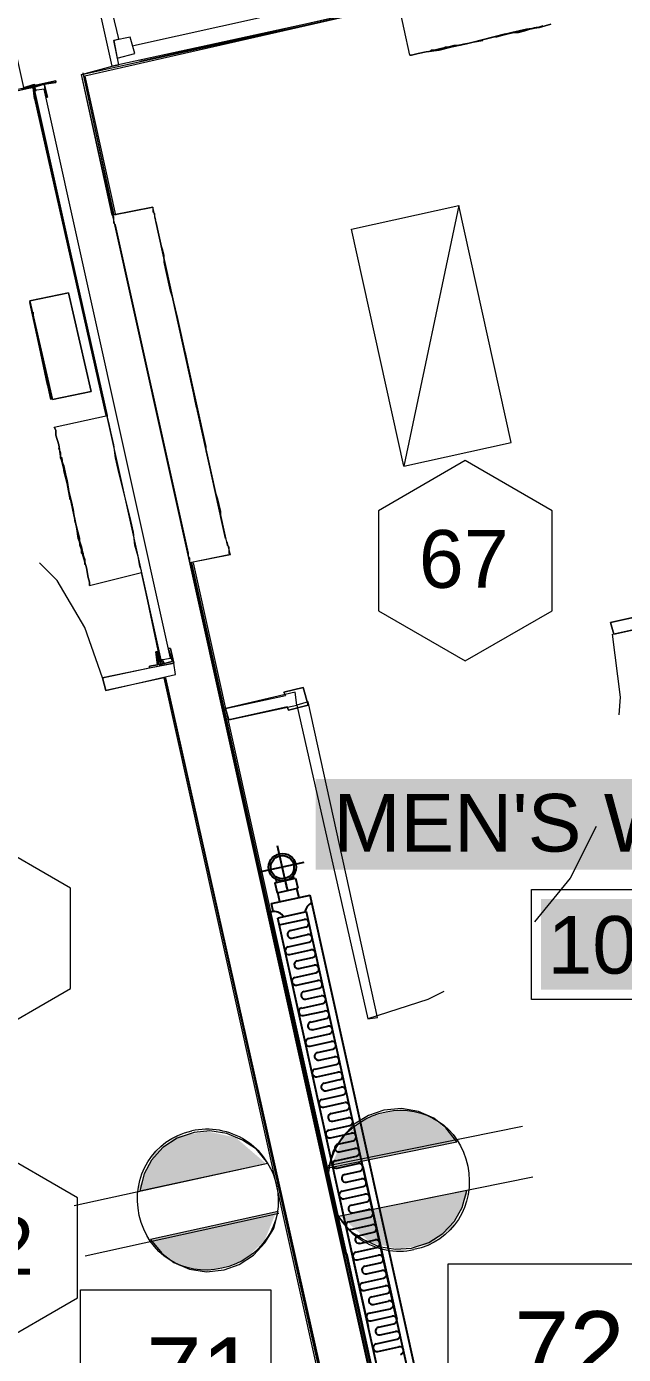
# Model space of a CAD drawing. Header units: inches. Extents: x 0.9 to 36.3, y 0.7 to 23.3.
# Drawn here: x 24.374 to 24.989, y 12.62 to 13.989 of the extents above; entities that cross this region are included whole.
import ezdxf

# ---------------------------------------------------------------- set-up
doc = ezdxf.new("R2010")
doc.units = ezdxf.units.IN
doc.layers.add('Baseboard heater', color=7, linetype='Continuous', true_color=0x581317)
doc.layers.add('PDF_Solid Fills', color=7, linetype='Continuous', true_color=0xffffff)
for name, color, linetype, lineweight, true_color in [('Boarder for name', 7, 'Continuous', 5, 0x777777), ('Doors', 7, 'Continuous', 5, 0xf2db9c), ('Lights', 7, 'Continuous', 15, 0xff0a0a), ('Numbering Lights', 1, 'Continuous', 15, 0xff0000), ('PDF_Geometry', 7, 'Continuous', 9, 0x777777)]:
    doc.layers.add(name, color=color, linetype=linetype, lineweight=lineweight, true_color=true_color)
doc.layers.add('Numbering receptecles', color=170, linetype='Continuous', lineweight=15)
doc.layers.add('Receptacles', color=170, linetype='Continuous', lineweight=15)
doc.layers.add('PDF_Text', color=7, linetype='Continuous')
doc.styles.add('PDF Arial', font='arial.ttf')
doc.styles.get("Standard").update_dxf_attribs({"font": 'arial.ttf'})

msp = doc.modelspace()

# ---------------------------------------------------------------- hatches: boundary and pattern name
at = {"layer": 'Lights', "linetype": 'ByBlock', "ltscale": 0.001, "transparency": 33554559}
h = msp.add_hatch(color=256, dxfattribs=at)
h.paths.add_polyline_path([(25.6302, 13.0601), (25.5733, 12.7916), (25.6839, 12.8159)])
h.paths.add_polyline_path([(24.7765, 12.5438), (24.7934, 12.5438), (24.7934, 12.5639), (24.7765, 12.5639)], flags=9)
h.paths.add_polyline_path([(25.6709, 12.9718), (25.6977, 12.9718), (25.6977, 12.9912), (25.6709, 12.9912)], flags=9)
h.paths.add_polyline_path([(25.0259, 12.9459), (25.0528, 12.9459), (25.0528, 12.9656), (25.0259, 12.9656)], flags=9)
h.paths.add_polyline_path([(25.0996, 13.5758), (25.1265, 13.5758), (25.1265, 13.5955), (25.0996, 13.5955)], flags=9)
h.paths.add_polyline_path([(24.8121, 13.5091), (24.8391, 13.5091), (24.8391, 13.5291), (24.8121, 13.5291)], flags=9)
h.paths.add_polyline_path([(24.7162, 12.7993), (24.7355, 12.8057), (24.7293, 12.8244), (24.71, 12.818)], flags=9)
at = {"layer": 'Receptacles', "linetype": 'ByBlock', "transparency": 33554559}
for points in [[(24.7, 12.8428), (24.6872, 12.8131), (24.8173, 12.8394), (24.8165, 12.8434), (24.7888, 12.867), (24.7624, 12.8741), (24.7228, 12.864)], [(24.5053, 12.8276), (24.49, 12.7928), (24.4908, 12.7889), (24.6204, 12.8173), (24.5895, 12.8439), (24.5609, 12.8502), (24.5286, 12.8452)], [(24.8122, 12.7509), (24.8282, 12.7854), (24.8274, 12.7894), (24.6973, 12.7631), (24.7278, 12.736), (24.7562, 12.7292), (24.7887, 12.7337)], [(24.6191, 12.7376), (24.6313, 12.7675), (24.5018, 12.739), (24.5026, 12.735), (24.5307, 12.7119), (24.5572, 12.7052), (24.5967, 12.716)]]:
    msp.add_hatch(color=256, dxfattribs=at).paths.add_polyline_path(points)

# ---------------------------------------------------------------- linework, layer by layer
at = {"layer": 'Baseboard heater', "linetype": 'ByBlock', "ltscale": 0.3}
for p, q in [((24.6424, 13.1003), (24.6325, 13.1447)), ((24.6597, 13.1274), (24.6153, 13.1176)), ((24.6299, 13.1064), (24.6511, 13.1111)), ((24.6317, 13.1068), (24.631, 13.11)), ((24.6405, 13.1087), (24.6428, 13.0985)), ((24.6494, 13.1107), (24.6486, 13.1139)), ((24.6511, 13.1111), (24.6534, 13.1008)), ((24.6299, 13.1064), (24.6322, 13.0961)), ((24.6322, 13.0961), (24.6534, 13.1008)), ((24.635, 13.0869), (24.6329, 13.0963)), ((24.6547, 13.0912), (24.6526, 13.1007)), ((24.784, 12.3877), (24.6328, 13.0699)), ((24.8135, 12.3943), (24.6623, 13.0764)), ((24.6435, 13.0403), (24.6651, 13.0451)), ((24.6477, 13.0495), (24.6634, 13.053)), ((24.6453, 13.0325), (24.6669, 13.0373)), ((24.6529, 13.0259), (24.6686, 13.0294)), ((24.6505, 13.0089), (24.6721, 13.0137)), ((24.6546, 13.018), (24.6704, 13.0215)), ((24.6522, 13.001), (24.6739, 13.0058)), ((24.6599, 12.9945), (24.6756, 12.9979)), ((24.6616, 12.9866), (24.6773, 12.9901)), ((24.6575, 12.9774), (24.6791, 12.9822)), ((24.6592, 12.9696), (24.6808, 12.9743)), ((24.6668, 12.963), (24.6826, 12.9665)), ((24.6686, 12.9551), (24.6843, 12.9586)), ((24.6644, 12.946), (24.6861, 12.9508)), ((24.6662, 12.9381), (24.6878, 12.9429)), ((24.6738, 12.9315), (24.6895, 12.935)), ((24.6714, 12.9145), (24.693, 12.9193)), ((24.6755, 12.9237), (24.6913, 12.9272)), ((24.6731, 12.9066), (24.6948, 12.9114)), ((24.6808, 12.9001), (24.6965, 12.9036)), ((24.6825, 12.8922), (24.6982, 12.8957)), ((24.6784, 12.883), (24.7, 12.8878)), ((24.6801, 12.8752), (24.7017, 12.88)), ((24.6877, 12.8686), (24.7035, 12.8721)), ((24.6895, 12.8608), (24.7052, 12.8642)), ((24.6853, 12.8516), (24.707, 12.8564)), ((24.6871, 12.8437), (24.7087, 12.8485)), ((24.6947, 12.8372), (24.7104, 12.8406)), ((24.6923, 12.8201), (24.7139, 12.8249)), ((24.6965, 12.8293), (24.7122, 12.8328)), ((24.694, 12.8123), (24.7157, 12.8171)), ((24.7017, 12.8057), (24.7174, 12.8092)), ((24.7205, 12.814), (24.7553, 12.6567)), ((24.7261, 12.6489), (24.691, 12.8075)), ((24.7034, 12.7978), (24.7192, 12.8013)), ((24.6993, 12.7887), (24.7209, 12.7935)), ((24.701, 12.7808), (24.7226, 12.7856)), ((24.7087, 12.7742), (24.7244, 12.7777)), ((24.7104, 12.7664), (24.7261, 12.7699)), ((24.7062, 12.7572), (24.7279, 12.762)), ((24.708, 12.7493), (24.7296, 12.7541)), ((24.7156, 12.7428), (24.7314, 12.7463)), ((24.7132, 12.7257), (24.7348, 12.7305)), ((24.7174, 12.7349), (24.7331, 12.7384)), ((24.715, 12.7179), (24.7366, 12.7227)), ((24.7226, 12.7113), (24.7383, 12.7148)), ((24.7202, 12.6943), (24.7418, 12.6991)), ((24.7243, 12.7035), (24.7401, 12.7069)), ((24.7219, 12.6864), (24.7436, 12.6912)), ((24.7296, 12.6799), (24.7453, 12.6834)), ((24.7313, 12.672), (24.747, 12.6755)), ((24.7271, 12.6628), (24.7488, 12.6676)), ((24.7289, 12.655), (24.7505, 12.6598)), ((24.7365, 12.6484), (24.7523, 12.6519)), ((24.7383, 12.6405), (24.754, 12.644)), ((24.7341, 12.6314), (24.7557, 12.6362)), ((24.7359, 12.6235), (24.7575, 12.6283))]:
    msp.add_line(p, q, dxfattribs=at)
at = {"layer": 'Baseboard heater', "linetype": 'ByBlock', "ltscale": 0.5}
for p, q in [((24.6264, 13.085), (24.6663, 13.0938)), ((24.6282, 13.077), (24.6264, 13.085)), ((24.8244, 12.3802), (24.6663, 13.0938)), ((24.6282, 13.077), (24.6252, 13.0763)), ((24.7798, 12.3787), (24.6252, 13.0763)), ((24.6623, 13.0764), (24.6328, 13.0699)), ((24.6344, 13.0631), (24.6599, 13.0687)), ((24.6459, 13.0574), (24.6617, 13.0609))]:
    msp.add_line(p, q, dxfattribs=at)
for radius in [0.0141, 0.012]:
    msp.add_circle((24.6375, 13.1225), radius, dxfattribs=at)
for centre, radius, start, end in [((24.6725, 13.075), 0.0117, 112.5985, 174.6515), ((24.6287, 13.0653), 0.0117, 30.3318, 92.3848), ((24.6608, 13.0648), 0.00403, 282.4916, 102.4916)]:
    msp.add_arc(centre, radius, start, end, dxfattribs=at)
at = {"layer": 'Baseboard heater', "linetype": 'ByBlock', "ltscale": 0.3}
for centre, start, end in [((24.6468, 13.0534), 102.4916, 282.4916), ((24.6444, 13.0364), 102.4916, 282.4916), ((24.6643, 13.0491), 282.4916, 102.4916), ((24.6678, 13.0333), 282.4916, 102.4916), ((24.6538, 13.022), 102.4916, 282.4916), ((24.6712, 13.0176), 282.4916, 102.4916), ((24.6514, 13.0049), 102.4916, 282.4916), ((24.6747, 13.0019), 282.4916, 102.4916), ((24.6607, 12.9905), 102.4916, 282.4916), ((24.6782, 12.9861), 282.4916, 102.4916), ((24.6583, 12.9735), 102.4916, 282.4916), ((24.6817, 12.9704), 282.4916, 102.4916), ((24.6677, 12.9591), 102.4916, 282.4916), ((24.6852, 12.9547), 282.4916, 102.4916), ((24.6653, 12.942), 102.4916, 282.4916), ((24.6747, 12.9276), 102.4916, 282.4916), ((24.6887, 12.939), 282.4916, 102.4916), ((24.6922, 12.9232), 282.4916, 102.4916), ((24.6723, 12.9106), 102.4916, 282.4916), ((24.6956, 12.9075), 282.4916, 102.4916), ((24.6816, 12.8961), 102.4916, 282.4916), ((24.6991, 12.8918), 282.4916, 102.4916), ((24.6792, 12.8791), 102.4916, 282.4916), ((24.7026, 12.876), 282.4916, 102.4916), ((24.6886, 12.8647), 102.4916, 282.4916), ((24.7061, 12.8603), 282.4916, 102.4916), ((24.6862, 12.8477), 102.4916, 282.4916), ((24.7096, 12.8446), 282.4916, 102.4916), ((24.6956, 12.8332), 102.4916, 282.4916), ((24.7131, 12.8288), 282.4916, 102.4916), ((24.6932, 12.8162), 102.4916, 282.4916), ((24.7165, 12.8131), 282.4916, 102.4916), ((24.7026, 12.8018), 102.4916, 282.4916), ((24.72, 12.7974), 282.4916, 102.4916), ((24.7001, 12.7847), 102.4916, 282.4916), ((24.7235, 12.7817), 282.4916, 102.4916), ((24.7095, 12.7703), 102.4916, 282.4916), ((24.727, 12.7659), 282.4916, 102.4916), ((24.7071, 12.7533), 102.4916, 282.4916), ((24.7305, 12.7502), 282.4916, 102.4916), ((24.7165, 12.7389), 102.4916, 282.4916), ((24.7141, 12.7218), 102.4916, 282.4916), ((24.734, 12.7345), 282.4916, 102.4916), ((24.7375, 12.7187), 282.4916, 102.4916), ((24.7235, 12.7074), 102.4916, 282.4916), ((24.7409, 12.703), 282.4916, 102.4916), ((24.7211, 12.6904), 102.4916, 282.4916), ((24.7444, 12.6873), 282.4916, 102.4916), ((24.7304, 12.6759), 102.4916, 282.4916), ((24.7479, 12.6716), 282.4916, 102.4916), ((24.728, 12.6589), 102.4916, 282.4916), ((24.7514, 12.6558), 282.4916, 102.4916), ((24.7374, 12.6445), 102.4916, 282.4916), ((24.7549, 12.6401), 282.4916, 102.4916), ((24.735, 12.6274), 102.4916, 282.4916), ((24.7584, 12.6244), 282.4916, 102.4916)]:
    msp.add_arc(centre, 0.00403, start, end, dxfattribs=at)
at = {"layer": 'Boarder for name', "linetype": 'ByBlock'}
msp.add_lwpolyline([(24.8941, 13.0996), (25.0574, 13.0996), (25.0574, 12.9863), (24.8941, 12.9863)], close=True, dxfattribs=at)
at = {"layer": 'Doors', "linetype": 'ByBlock'}
for points in [[(24.4523, 13.3178), (24.434, 13.3695), (24.4057, 13.4178), (24.3873, 13.4361)], [(24.9773, 13.3628), (24.9856, 13.2978), (24.984, 13.2795)], [(24.639, 13.3028), (24.659, 13.3078), (24.639, 13.3028)], [(24.6423, 13.2878), (24.644, 13.2845), (24.6423, 13.2878)], [(24.644, 13.2845), (24.664, 13.2895), (24.644, 13.2845)], [(24.804, 12.9945), (24.7873, 12.9861), (24.7257, 12.9661), (24.7357, 12.9678), (24.664, 13.2928), (24.6523, 13.2895), (24.7257, 12.9661)], [(24.9607, 13.1645), (24.934, 13.1111), (24.8973, 13.0661)]]:
    msp.add_lwpolyline(points, dxfattribs=at)
for points in [[(24.639, 13.3028), (24.6407, 13.2995)], [(24.659, 13.3078), (24.664, 13.2895)]]:
    msp.add_lwpolyline(points, close=True, dxfattribs=at)
at = {"layer": 'Lights', "linetype": 'ByBlock'}
msp.add_lwpolyline([(24.7625, 13.5358), (24.7088, 13.7799), (24.8194, 13.8043), (24.7625, 13.5358), (24.8731, 13.5601), (24.8194, 13.8043)], dxfattribs=at)
at = {"layer": 'Numbering Lights', "linetype": 'ByBlock', "ltscale": 0.001}
for points in [[(24.8259, 13.5415), (24.7365, 13.4898), (24.7365, 13.3866), (24.8259, 13.335), (24.9153, 13.3866), (24.9153, 13.4898)], [(24.3299, 13.1524), (24.2405, 13.1008), (24.2405, 12.9975), (24.3299, 12.9459), (24.4194, 12.9975), (24.4194, 13.1008)], [(24.3372, 12.8335), (24.2478, 12.7819), (24.2478, 12.6787), (24.3372, 12.6271), (24.4266, 12.6787), (24.4266, 12.7819)]]:
    msp.add_lwpolyline(points, close=True, dxfattribs=at)
at = {"layer": 'Numbering receptecles', "linetype": 'ByBlock', "ltscale": 0.001}
for points in [[(24.8084, 12.7137), (25.0044, 12.7137), (25.0044, 12.5464), (24.8084, 12.5464)], [(24.4295, 12.6869), (24.6255, 12.6869), (24.6255, 12.5196), (24.4295, 12.5196)]]:
    msp.add_lwpolyline(points, close=True, dxfattribs=at)
at = {"layer": 'PDF_Geometry', "linetype": 'ByBlock'}
for points in [[(24.8073, 14.1178), (24.8273, 14.0278), (24.4623, 13.9478), (24.4423, 14.0378)], [(24.8573, 13.9778), (24.874, 13.9828), (24.8807, 13.9828), (24.8873, 13.9844), (24.8923, 13.9861), (24.8973, 13.9878), (24.899, 13.9878), (24.9007, 13.9878), (24.899, 13.9878), (24.894, 13.9861), (24.889, 13.9861), (24.884, 13.9844), (24.8773, 13.9828)], [(24.4857, 13.9611), (24.4807, 13.9778), (24.464, 13.9744), (24.4673, 13.9561)], [(24.844, 13.9744), (24.8273, 13.9711), (24.8207, 13.9694), (24.814, 13.9694), (24.809, 13.9678), (24.804, 13.9661), (24.8007, 13.9661), (24.8023, 13.9661), (24.8057, 13.9678), (24.8107, 13.9678), (24.8173, 13.9694), (24.824, 13.9711)], [(24.854, 13.9778), (24.834, 13.9728), (24.8473, 13.9761), (24.8673, 13.9811)], [(24.3807, 13.9261), (24.3923, 13.9294), (24.394, 13.9161), (24.3957, 13.9161), (24.3923, 13.9294), (24.404, 13.9311), (24.404, 13.9328), (24.3807, 13.9278), (24.3823, 13.9144), (24.384, 13.9144)], [(24.3807, 13.9261), (24.3823, 13.9144), (24.384, 13.9144), (24.3823, 13.9144)], [(24.504, 13.8028), (24.4623, 13.7944)], [(24.5073, 13.7878), (24.579, 13.4611), (24.574, 13.4828), (24.574, 13.4895), (24.5723, 13.4961), (24.5707, 13.5028), (24.569, 13.5078), (24.564, 13.5311), (24.5623, 13.5378), (24.5607, 13.5444), (24.559, 13.5511), (24.559, 13.5561), (24.529, 13.6911), (24.5273, 13.6978), (24.5257, 13.7044), (24.524, 13.7111), (24.5223, 13.7161), (24.5173, 13.7394), (24.5157, 13.7461), (24.5157, 13.7528), (24.514, 13.7594), (24.5123, 13.7644)], [(24.4407, 13.6128), (24.4173, 13.7144), (24.3773, 13.7061), (24.4007, 13.6044), (24.4407, 13.6128), (24.4007, 13.6044), (24.3773, 13.7061), (24.4173, 13.7144)], [(24.3807, 13.6894), (24.3807, 13.6928), (24.3807, 13.6944), (24.3807, 13.6928)], [(24.3973, 13.6144), (24.3973, 13.6161), (24.3957, 13.6194), (24.3973, 13.6161)], [(24.4257, 13.4711), (24.4157, 13.5178), (24.4123, 13.5328), (24.409, 13.5461), (24.4073, 13.5578), (24.404, 13.5678), (24.404, 13.5728), (24.4023, 13.5761), (24.404, 13.5728), (24.404, 13.5678), (24.4073, 13.5578), (24.409, 13.5461), (24.4123, 13.5328), (24.4157, 13.5178), (24.4257, 13.4711), (24.429, 13.4561), (24.4323, 13.4428), (24.4357, 13.4311), (24.4373, 13.4211), (24.439, 13.4161), (24.439, 13.4128), (24.439, 13.4161), (24.4373, 13.4211), (24.4357, 13.4311), (24.4323, 13.4428), (24.429, 13.4561), (24.4257, 13.4711), (24.4273, 13.4611), (24.4307, 13.4528), (24.4323, 13.4445), (24.434, 13.4395), (24.434, 13.4345), (24.434, 13.4395), (24.4323, 13.4445), (24.4307, 13.4528), (24.4273, 13.4611), (24.4257, 13.4711), (24.4157, 13.5178), (24.414, 13.5278), (24.4123, 13.5361), (24.409, 13.5444), (24.409, 13.5494), (24.4073, 13.5544), (24.409, 13.5494), (24.409, 13.5444), (24.4123, 13.5361), (24.414, 13.5278), (24.4157, 13.5178)], [(24.419, 13.5011), (24.4157, 13.5178), (24.414, 13.5244), (24.4123, 13.5311), (24.4123, 13.5361), (24.4107, 13.5411), (24.4107, 13.5444), (24.409, 13.5444), (24.4107, 13.5428), (24.4107, 13.5394), (24.4123, 13.5344), (24.414, 13.5278), (24.4157, 13.5211)], [(24.4223, 13.4911), (24.4173, 13.5111), (24.4207, 13.4978), (24.424, 13.4778)], [(24.4223, 13.4878), (24.4257, 13.4711), (24.4273, 13.4645), (24.429, 13.4578), (24.4307, 13.4528), (24.4307, 13.4478), (24.4323, 13.4461), (24.4323, 13.4445), (24.4307, 13.4461), (24.4307, 13.4495), (24.429, 13.4545), (24.429, 13.4611), (24.4273, 13.4678)], [(24.7023, 12.7245), (24.544, 13.4361)], [(24.5157, 13.3328), (24.5107, 13.3311), (24.509, 13.3445), (24.5073, 13.3445), (24.509, 13.3311), (24.5007, 13.3295), (24.5007, 13.3278), (24.5007, 13.3295), (24.509, 13.3311), (24.5073, 13.3445), (24.509, 13.3445), (24.5107, 13.3311)], [(24.514, 13.3328), (24.5123, 13.3361)]]:
    msp.add_lwpolyline(points, close=True, dxfattribs=at)
for points in [[(24.4623, 13.9478), (24.469, 13.9494), (24.464, 13.9744), (24.469, 13.9761), (24.454, 14.0394), (24.4423, 14.0378)], [(24.484, 13.9694), (24.799, 14.0394)], [(24.5173, 13.3178), (24.7507, 12.2762), (24.7973, 12.2862), (25.3906, 12.4178), (25.399, 12.3778), (25.4473, 12.3878), (25.434, 12.4495), (25.6623, 12.4995), (25.6523, 12.5478), (25.4223, 12.4978), (25.374, 12.4862), (24.7823, 12.3545), (24.4307, 13.9394), (24.4623, 13.9478), (24.4423, 14.0378), (24.3507, 14.0178), (24.3707, 13.9261), (24.3823, 13.9294), (24.3823, 13.9278)], [(24.769, 13.9594), (24.7573, 14.0128), (24.4907, 13.9528)], [(24.5823, 13.4445), (24.5423, 13.4361), (24.5423, 13.4378), (24.5423, 13.4395), (24.5423, 13.4411), (24.5407, 13.4428), (24.5407, 13.4461), (24.4657, 13.7844), (24.464, 13.7861), (24.464, 13.7894), (24.464, 13.7911), (24.464, 13.7928), (24.4623, 13.7944), (24.4307, 13.9394), (24.7573, 14.0111), (24.4323, 13.9394), (24.464, 13.7944), (24.4323, 13.9411)], [(24.7573, 14.0111), (24.434, 13.9378), (24.4657, 13.7944)], [(24.9057, 13.9894), (24.9007, 13.9878), (24.8923, 13.9861), (24.884, 13.9844), (24.874, 13.9828), (24.8273, 13.9711), (24.8173, 13.9694), (24.809, 13.9678), (24.8007, 13.9661), (24.794, 13.9644), (24.7907, 13.9644), (24.789, 13.9628), (24.7907, 13.9644), (24.794, 13.9644), (24.8007, 13.9661), (24.809, 13.9678), (24.8173, 13.9694), (24.8273, 13.9711), (24.874, 13.9828), (24.8273, 13.9711), (24.8123, 13.9678), (24.799, 13.9644), (24.7857, 13.9628), (24.7773, 13.9611), (24.7707, 13.9594), (24.769, 13.9594), (24.7707, 13.9594), (24.7773, 13.9611), (24.7857, 13.9628), (24.799, 13.9644), (24.8123, 13.9678), (24.8273, 13.9711), (24.874, 13.9828), (24.889, 13.9861), (24.9023, 13.9878), (24.914, 13.9911)], [(24.914, 13.9911), (24.9023, 13.9878), (24.889, 13.9861), (24.874, 13.9828), (24.884, 13.9844), (24.8923, 13.9861), (24.9007, 13.9878), (24.9057, 13.9894)], [(24.3807, 13.9294), (24.3807, 13.9278), (24.3823, 13.9278), (24.3807, 13.9278), (24.404, 13.9328), (24.404, 13.9311), (24.3923, 13.9294), (24.3957, 13.9161), (24.394, 13.9161)], [(24.3823, 13.9294), (24.3823, 13.9278), (24.004, 13.8444)], [(24.3923, 13.9294), (24.3807, 13.9261), (24.369, 13.9244), (24.3807, 13.9261), (24.3823, 13.9261), (24.3807, 13.9261), (24.0074, 13.8428)], [(24.4023, 13.5761), (24.4573, 13.5878), (24.384, 13.9144), (24.3823, 13.9144), (24.3807, 13.9261), (24.369, 13.9244), (24.3807, 13.9261), (24.3807, 13.9278), (24.369, 13.9244), (24.3807, 13.9278), (24.3907, 13.9294)], [(24.3807, 13.9278), (24.369, 13.9244), (24.3807, 13.9278)], [(24.3823, 13.9228), (24.3823, 13.9261), (24.3823, 13.9228), (24.5123, 13.3361), (24.5223, 13.3378), (24.3923, 13.9244), (24.3823, 13.9228), (24.384, 13.9228), (24.3823, 13.9261)], [(24.3823, 13.9261), (24.384, 13.9228)], [(24.3823, 13.9144), (24.4557, 13.5878)], [(24.5073, 13.7894), (24.504, 13.8028), (24.504, 13.8011), (24.504, 13.7994), (24.504, 13.7978), (24.5057, 13.7961), (24.5057, 13.7928), (24.5807, 13.4545), (24.5823, 13.4528), (24.5823, 13.4495), (24.5823, 13.4478), (24.5823, 13.4461), (24.584, 13.4445), (24.5807, 13.4578)], [(24.579, 13.4611), (24.5073, 13.7878)], [(24.399, 13.6044), (24.3773, 13.7044), (24.399, 13.6044)], [(24.3957, 13.6194), (24.3807, 13.6894), (24.3957, 13.6194)], [(24.549, 13.5961), (24.5373, 13.6528), (24.549, 13.5961)], [(24.439, 13.4128), (24.4923, 13.4261), (24.4923, 13.4278), (24.4907, 13.4328), (24.489, 13.4428), (24.4857, 13.4545), (24.484, 13.4678), (24.4807, 13.4828), (24.469, 13.5294), (24.4657, 13.5444), (24.464, 13.5578), (24.4607, 13.5711), (24.459, 13.5794), (24.4573, 13.5861), (24.4573, 13.5878)], [(25.174, 13.4061), (24.979, 13.3628), (25.469, 13.4711), (25.4673, 13.4845), (24.9757, 13.3745), (24.979, 13.3628), (24.9757, 13.3745), (25.1723, 13.4178)], [(24.584, 13.4445), (24.5423, 13.4361), (24.7007, 12.7245), (24.7823, 12.3578), (24.7823, 12.3562), (25.4173, 12.4962), (25.4173, 12.4995), (25.4173, 12.4978)], [(24.5157, 13.3328), (24.514, 13.3361), (24.5123, 13.3361), (24.4923, 13.4261), (24.5123, 13.3311)], [(24.5457, 13.4361), (24.7057, 12.7145)], [(25.389, 12.4162), (24.749, 12.2745), (24.749, 12.2728), (24.7473, 12.2728), (24.5157, 13.3178), (24.4557, 13.3045), (24.5273, 13.3211), (24.5257, 13.3328), (24.4523, 13.3178), (24.4557, 13.3045), (24.4523, 13.3178), (24.5007, 13.3278), (24.5007, 13.3295), (24.509, 13.3311), (24.5073, 13.3445), (24.509, 13.3445), (24.5107, 13.3311), (24.524, 13.3345)], [(24.5207, 13.3461), (24.524, 13.3345), (24.5107, 13.3311), (24.509, 13.3445), (24.5073, 13.3445), (24.509, 13.3311), (24.5007, 13.3295), (24.5007, 13.3278), (24.5257, 13.3328), (24.5223, 13.3478), (24.5207, 13.3478), (24.5223, 13.3478), (24.5257, 13.3328)], [(24.514, 13.3361), (24.5157, 13.3328)], [(25.3906, 12.4178), (24.7507, 12.2762), (24.5173, 13.3178), (24.749, 12.2745), (24.5173, 13.3178)], [(24.6423, 13.2878), (24.5823, 13.2745), (24.6523, 13.2895), (24.6507, 13.3028), (24.579, 13.2861), (24.5823, 13.2745), (24.579, 13.2861), (24.6407, 13.2995)], [(24.704, 12.7245), (24.784, 12.3595), (24.704, 12.7245), (24.7007, 12.7245)]]:
    msp.add_lwpolyline(points, dxfattribs=at)
at = {"layer": 'PDF_Solid Fills', "linetype": 'ByBlock', "transparency": 33554559}
for points in [[(24.6718, 13.12), (25.2418, 13.12), (24.6718, 13.2134), (25.2418, 13.2134)], [(24.9041, 12.9963), (25.0441, 12.9963), (24.9041, 13.0896), (25.0441, 13.0896)]]:
    msp.add_solid(points, dxfattribs=at)
at = {"layer": 'Receptacles', "linetype": 'ByBlock'}
for points in [[(24.6852, 12.8127), (24.8173, 12.8394), (24.806, 12.8538), (24.7936, 12.8638), (24.7776, 12.8709), (24.7604, 12.8737), (24.742, 12.8721), (24.7264, 12.8668), (24.7116, 12.8576), (24.6996, 12.8448), (24.69, 12.8303)], [(24.6224, 12.8177), (24.6109, 12.8319), (24.5963, 12.8413), (24.5802, 12.8482), (24.5629, 12.8507), (24.5466, 12.8491), (24.5291, 12.8432), (24.5144, 12.8337), (24.5027, 12.8207), (24.4953, 12.8066), (24.4908, 12.7889)], [(24.6953, 12.7627), (24.7066, 12.7483), (24.721, 12.7388), (24.737, 12.7316), (24.7542, 12.7288), (24.7707, 12.73), (24.7883, 12.7357), (24.803, 12.7449), (24.815, 12.7578), (24.8226, 12.7718), (24.8274, 12.7894)], [(24.6333, 12.7679), (24.5018, 12.739), (24.5132, 12.7248), (24.5258, 12.7151), (24.542, 12.7082), (24.5592, 12.7057), (24.5776, 12.7076), (24.5931, 12.7131), (24.6078, 12.7226), (24.6195, 12.7356), (24.6289, 12.7502)]]:
    msp.add_lwpolyline(points, close=True, dxfattribs=at)
for points in [[(24.8849, 12.8552), (24.6848, 12.8147)], [(24.4231, 12.774), (24.6224, 12.8177)], [(24.8954, 12.8031), (24.6953, 12.7627)], [(24.4344, 12.7222), (24.6338, 12.7659)]]:
    msp.add_lwpolyline(points, dxfattribs=at)
for centre, start, end in [((24.5601, 12.7793), 12.139, 102.6185), ((24.7583, 12.8001), 191.1851, 281.6646)]:
    msp.add_arc(centre, 0.0732, start, end, dxfattribs=at)
for points in [[(24.7444, 12.8705), (24.7844, 12.8786), (24.8204, 12.8546), (24.8285, 12.8146)], [(24.6865, 12.7859), (24.6784, 12.8259), (24.7044, 12.8624), (24.7444, 12.8705)], [(24.4901, 12.7636), (24.4814, 12.8035), (24.5043, 12.842), (24.5441, 12.8507)], [(24.8285, 12.8146), (24.8366, 12.7746), (24.8131, 12.7365), (24.7731, 12.7285)], [(24.6316, 12.7947), (24.6404, 12.7548), (24.6151, 12.7179), (24.5752, 12.7092)], [(24.5752, 12.7092), (24.5353, 12.7004), (24.4989, 12.7238), (24.4901, 12.7636)]]:
    msp.add_open_spline(points, degree=3, dxfattribs=at)

# ---------------------------------------------------------------- texts
at = {"layer": 'Numbering Lights', "linetype": 'ByBlock', "ltscale": 0.001}
for s, p in [('67', (24.7781, 13.4104)), ('62', (24.2893, 12.7025))]:
    msp.add_text(s, height=0.05956, dxfattribs=at).set_placement(p)
at = {"layer": 'Numbering receptecles', "linetype": 'ByBlock', "ltscale": 0.001}
for s, p in [('72', (24.8763, 12.5917)), ('71', (24.4973, 12.5648))]:
    msp.add_text(s, height=0.0733, dxfattribs=at).set_placement(p)
at = {"layer": 'PDF_Text', "linetype": 'ByBlock', "char_height": 0.05939, "attachment_point": 4, "style": 'PDF Arial'}
for s, insert in [("MEN'S WR", (24.6901, 13.1679)), ('104', (24.9107, 13.0421))]:
    msp.add_mtext(s, dxfattribs=dict(at, insert=insert))

doc.saveas('drawing.dxf')
